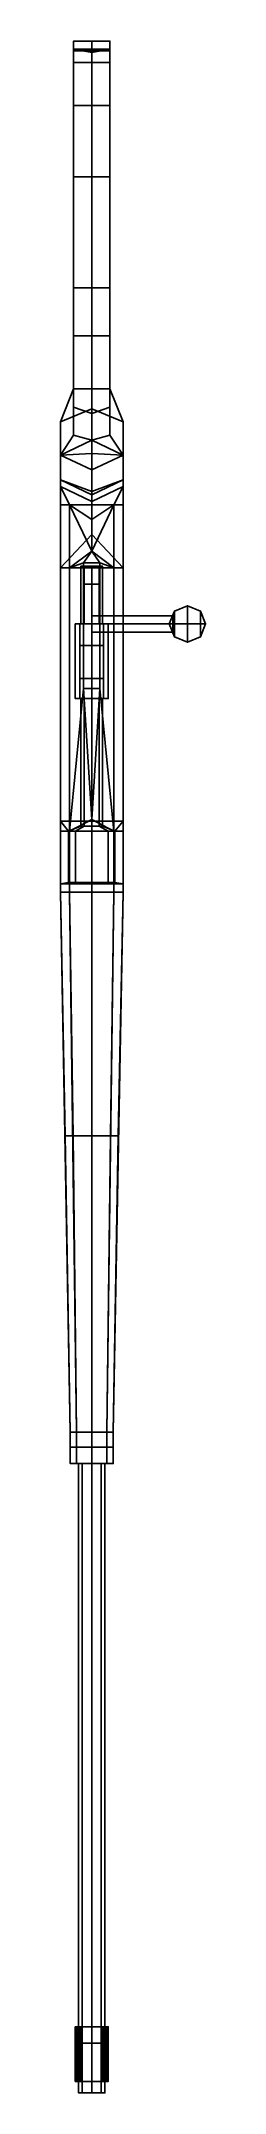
# Model space of a CAD drawing. Extents: x -0.2 to 0.7, y -12.5 to -0.1.
import ezdxf

# ---------------------------------------------------------------- set-up
doc = ezdxf.new("R2010")
doc.units = 0
doc.layers.add('PARTISAN_RIFLE', color=7, linetype='CONTINUOUS')

msp = doc.modelspace()

# ---------------------------------------------------------------- linework, layer by layer
at = {"layer": 'PARTISAN_RIFLE'}
for points in [[(-0.11, -0.14, -1.6), (-0.11, -0.22, -1.6), (-0.11, -0.15, -0.47), (-0.11, -0.09, -1.01)], [(-0.11, -0.09, -1.01), (-0.11, -0.15, -0.47), (-0.11, -0.15, -0.47), (-0.11, -0.09, -0.53)], [(-0.11, -0.09, -0.53), (-0.11, -0.15, -0.47), (0, -0.15, -0.38), (0, -0.09, -0.42)], [(0.11, -0.14, -1.6), (-0.11, -0.14, -1.6), (-0.11, -0.09, -1.01), (0.11, -0.09, -1.01)], [(0.11, -0.09, -1.01), (-0.11, -0.09, -1.01), (-0.11, -0.09, -0.53), (0.11, -0.09, -0.53)], [(0, -0.09, -0.42), (0, -0.15, -0.38), (0.11, -0.15, -0.47), (0.11, -0.09, -0.53)], [(0.11, -0.22, -1.6), (0.11, -0.14, -1.6), (0.11, -0.09, -1.01), (0.11, -0.15, -0.47)], [(0.11, -0.15, -0.47), (0.11, -0.09, -1.01), (0.11, -0.09, -0.53), (0.11, -0.15, -0.47)], [(0, -0.16, -1.72), (0, -0.22, -1.72), (-0.11, -0.22, -1.6), (-0.11, -0.14, -1.6)], [(0, -0.16, -1.72), (-0.11, -0.14, -1.6), (-0.11, -0.14, -1.6), (0.11, -0.14, -1.6)], [(-0.11, -0.22, -1.6), (-0.11, -0.91, -1.39), (-0.11, -0.48, -0.41), (-0.11, -0.15, -0.47)], [(-0.11, -0.15, -0.47), (-0.11, -0.48, -0.41), (0, -0.48, -0.32), (0, -0.15, -0.38)], [(0, -0.22, -1.72), (0, -0.91, -1.51), (-0.11, -0.91, -1.39), (-0.11, -0.22, -1.6)], [(0, -0.22, -1.72), (0, -0.16, -1.72), (0.11, -0.14, -1.6), (0.11, -0.22, -1.6)], [(0, -0.15, -0.38), (0, -0.48, -0.32), (0.11, -0.48, -0.41), (0.11, -0.15, -0.47)], [(0, -0.91, -1.51), (0, -0.22, -1.72), (0.11, -0.22, -1.6), (0.11, -0.91, -1.39)], [(0.11, -0.91, -1.39), (0.11, -0.22, -1.6), (0.11, -0.15, -0.47), (0.11, -0.48, -0.41)], [(-0.11, -0.91, -1.39), (-0.11, -1.87, -1.13), (-0.11, -1.58, -0.34), (-0.11, -0.48, -0.41)], [(-0.11, -0.48, -0.41), (-0.11, -1.58, -0.34), (0, -1.58, -0.27), (0, -0.48, -0.32)], [(0, -0.48, -0.32), (0, -1.58, -0.27), (0.11, -1.58, -0.34), (0.11, -0.48, -0.41)], [(0.11, -1.87, -1.13), (0.11, -0.91, -1.39), (0.11, -0.48, -0.41), (0.11, -1.58, -0.34)], [(0, -0.91, -1.51), (0, -1.87, -1.22), (-0.11, -1.87, -1.13), (-0.11, -0.91, -1.39)], [(0, -1.87, -1.22), (0, -0.91, -1.51), (0.11, -0.91, -1.39), (0.11, -1.87, -1.13)], [(-0.11, -1.87, -1.13), (-0.11, -2.19, -1.09), (-0.11, -2.3, -0.34), (-0.11, -1.58, -0.34)], [(-0.11, -1.58, -0.34), (-0.11, -2.3, -0.34), (0, -2.34, -0.27), (0, -1.58, -0.27)], [(0, -1.58, -0.27), (0, -2.34, -0.27), (0.11, -2.3, -0.34), (0.11, -1.58, -0.34)], [(0.11, -2.19, -1.09), (0.11, -1.87, -1.13), (0.11, -1.58, -0.34), (0.11, -2.3, -0.34)], [(0, -1.87, -1.22), (0, -2.19, -1.17), (-0.11, -2.19, -1.09), (-0.11, -1.87, -1.13)], [(0, -2.19, -1.17), (0, -1.87, -1.22), (0.11, -1.87, -1.13), (0.11, -2.19, -1.09)], [(-0.11, -2.19, -1.09), (-0.19, -2.39, -1.3), (-0.19, -2.39, -1.01), (-0.11, -2.19, -1.09)], [(-0.11, -2.19, -1.09), (-0.19, -2.39, -1.01), (-0.19, -2.59, -0.55), (-0.11, -2.47, -0.44)], [(0, -2.19, -1.17), (0, -2.31, -1.3), (-0.19, -2.39, -1.3), (-0.11, -2.19, -1.09)], [(-0.11, -2.19, -1.09), (-0.11, -2.19, -1.09), (-0.11, -2.47, -0.44), (-0.11, -2.3, -0.34)], [(0, -2.31, -1.3), (0, -2.19, -1.17), (0.11, -2.19, -1.09), (0.19, -2.39, -1.3)], [(0.11, -2.19, -1.09), (0.11, -2.19, -1.09), (0.11, -2.3, -0.34), (0.11, -2.47, -0.44)], [(0.19, -2.39, -1.3), (0.11, -2.19, -1.09), (0.11, -2.19, -1.09), (0.19, -2.39, -1.01)], [(0.19, -2.39, -1.01), (0.11, -2.19, -1.09), (0.11, -2.47, -0.44), (0.19, -2.59, -0.55)], [(0, -2.31, -1.3), (0, -2.81, -1.3), (-0.19, -2.74, -1.32), (-0.19, -2.39, -1.3)], [(-0.11, -2.3, -0.34), (-0.11, -2.47, -0.44), (0, -2.5, -0.42), (0, -2.34, -0.27)], [(0, -2.34, -0.27), (0, -2.5, -0.42), (0.11, -2.47, -0.44), (0.11, -2.3, -0.34)], [(0.19, -2.39, -1.3), (0.19, -2.74, -1.32), (0, -2.81, -1.3), (0, -2.31, -1.3)], [(-0.19, -2.39, -1.01), (-0.19, -2.74, -1.02), (-0.19, -2.78, -0.89), (-0.19, -2.59, -0.55)], [(-0.19, -2.39, -1.3), (-0.19, -2.74, -1.32), (-0.19, -2.74, -1.02), (-0.19, -2.39, -1.01)], [(-0.11, -2.47, -0.44), (-0.19, -2.59, -0.55), (-0.19, -2.59, -0.55), (0, -2.5, -0.42)], [(0.19, -2.59, -0.55), (0.11, -2.47, -0.44), (0, -2.5, -0.42), (0.19, -2.59, -0.55)], [(0.19, -2.74, -1.02), (0.19, -2.39, -1.01), (0.19, -2.59, -0.55), (0.19, -2.78, -0.89)], [(0.19, -2.74, -1.32), (0.19, -2.39, -1.3), (0.19, -2.39, -1.01), (0.19, -2.74, -1.02)], [(0, -2.5, -0.42), (-0.19, -2.59, -0.55), (-0.19, -2.59, -0.55), (0, -2.58, -0.42)], [(0, -2.58, -0.42), (-0.19, -2.59, -0.55), (-0.19, -2.59, -0.55), (0, -2.68, -0.37)], [(-0.19, -2.59, -0.55), (-0.19, -2.78, -0.89), (-0.19, -2.89, -0.57), (-0.19, -2.89, -0.34)], [(0, -2.68, -0.37), (-0.19, -2.59, -0.55), (-0.19, -2.89, -0.34), (0, -2.89, -0.22)], [(0.19, -2.59, -0.55), (0, -2.5, -0.42), (0, -2.58, -0.42), (0.19, -2.59, -0.55)], [(0.19, -2.59, -0.55), (0, -2.58, -0.42), (0, -2.68, -0.37), (0.19, -2.59, -0.55)], [(0.19, -2.59, -0.55), (0, -2.68, -0.37), (0, -2.89, -0.22), (0.19, -2.89, -0.34)], [(0.19, -2.78, -0.89), (0.19, -2.59, -0.55), (0.19, -2.89, -0.34), (0.19, -2.89, -0.57)], [(-0.19, -2.74, -1.02), (0, -2.83, -1.02), (0, -2.87, -0.89), (-0.19, -2.78, -0.89)], [(-0.19, -2.74, -1.32), (0, -2.81, -1.3), (0, -2.83, -1.02), (-0.19, -2.74, -1.02)], [(-0.19, -2.78, -0.89), (-0.19, -2.78, -0.89), (-0.134, -2.89, -0.704), (-0.19, -2.89, -0.57)], [(-0.19, -2.78, -0.89), (0, -2.87, -0.89), (0, -2.98, -0.74), (-0.134, -2.89, -0.704)], [(0, -2.83, -1.02), (0.19, -2.74, -1.02), (0.19, -2.78, -0.89), (0, -2.87, -0.89)], [(0, -2.81, -1.3), (0.19, -2.74, -1.32), (0.19, -2.74, -1.02), (0, -2.83, -1.02)], [(0, -2.87, -0.89), (0.19, -2.78, -0.89), (0.134, -2.89, -0.704), (0, -2.98, -0.74)], [(0.19, -2.78, -0.89), (0.19, -2.78, -0.89), (0.19, -2.89, -0.57), (0.134, -2.89, -0.704)], [(-0.19, -2.89, -0.34), (-0.19, -2.89, -0.57), (-0.19, -3.27, -0.34), (-0.19, -3.27, -0.06)], [(-0.19, -2.89, -0.57), (-0.134, -2.89, -0.704), (-0.134, -3.27, -0.474), (-0.19, -3.27, -0.34)], [(0, -2.89, -0.22), (-0.19, -2.89, -0.34), (-0.19, -3.27, -0.06), (0, -3.07, -0.13)], [(0, -2.98, -0.74), (0, -2.98, -0.74), (0, -3.17, -0.6), (-0.134, -2.89, -0.704)], [(-0.134, -2.89, -0.704), (-0.134, -2.89, -0.704), (0, -3.17, -0.6), (-0.134, -3.27, -0.474)], [(0.19, -2.89, -0.34), (0, -2.89, -0.22), (0, -3.07, -0.13), (0.19, -3.27, -0.06)], [(0, -2.98, -0.74), (0, -2.98, -0.74), (0.134, -2.89, -0.704), (0, -3.17, -0.6)], [(0.134, -2.89, -0.704), (0.134, -2.89, -0.704), (0.134, -3.27, -0.474), (0, -3.17, -0.6)], [(0.134, -2.89, -0.704), (0.19, -2.89, -0.57), (0.19, -3.27, -0.34), (0.134, -3.27, -0.474)], [(0.19, -2.89, -0.57), (0.19, -2.89, -0.34), (0.19, -3.27, -0.06), (0.19, -3.27, -0.34)], [(0, -3.07, -0.13), (0, -3.07, -0.13), (-0.19, -3.27, -0.06), (0.19, -3.27, -0.06)], [(0, -3.17, -0.6), (0, -3.17, -0.6), (-0.05, -3.24, -0.6), (-0.134, -3.27, -0.474)], [(0, -3.17, -0.6), (0, -3.17, -0.6), (0.05, -3.24, -0.6), (-0.05, -3.24, -0.6)], [(0, -3.17, -0.6), (0, -3.17, -0.6), (0.134, -3.27, -0.474), (0.05, -3.24, -0.6)], [(-0.19, -3.27, -0.06), (-0.19, -3.27, -0.34), (-0.19, -4.86, -0.26), (-0.19, -4.8, -0.06)], [(-0.19, -3.27, -0.34), (-0.134, -3.27, -0.474), (-0.134, -4.86, -0.394), (-0.19, -4.86, -0.26)], [(0.19, -3.27, -0.06), (-0.19, -3.27, -0.06), (-0.19, -4.8, -0.06), (0.19, -4.8, -0.06)], [(-0.134, -3.27, -0.474), (-0.05, -3.24, -0.6), (-0.05, -4, -0.54), (-0.134, -4.86, -0.394)], [(-0.046, -3.26, 0.066), (-0.065, -3.26, 0.02), (-0.065, -3.61, 0.02), (-0.046, -3.61, 0.066)], [(-0.065, -3.26, 0.02), (-0.046, -3.26, -0.026), (-0.046, -3.61, -0.026), (-0.065, -3.61, 0.02)], [(0, -3.26, 0.085), (-0.046, -3.26, -0.026), (-0.065, -3.26, 0.02), (-0.046, -3.26, 0.066)], [(0, -3.26, 0.085), (-0.046, -3.26, 0.066), (-0.046, -3.61, 0.066), (0, -3.61, 0.085)], [(-0.046, -3.26, -0.026), (0, -3.26, -0.045), (0, -3.61, -0.045), (-0.046, -3.61, -0.026)], [(0.046, -3.26, 0.066), (0, -3.26, -0.045), (-0.046, -3.26, -0.026), (0, -3.26, 0.085)], [(0.046, -3.26, 0.066), (0, -3.26, 0.085), (0, -3.61, 0.085), (0.046, -3.61, 0.066)], [(0, -3.26, -0.045), (0.046, -3.26, -0.026), (0.046, -3.61, -0.026), (0, -3.61, -0.045)], [(0.065, -3.26, 0.02), (0.046, -3.26, -0.026), (0, -3.26, -0.045), (0.046, -3.26, 0.066)], [(0.065, -3.26, 0.02), (0.046, -3.26, 0.066), (0.046, -3.61, 0.066), (0.065, -3.61, 0.02)], [(0.046, -3.26, -0.026), (0.065, -3.26, 0.02), (0.065, -3.61, 0.02), (0.046, -3.61, -0.026)], [(0.05, -3.24, -0.6), (0.134, -3.27, -0.474), (0.134, -4.86, -0.394), (0.05, -4, -0.54)], [(0.134, -3.27, -0.474), (0.19, -3.27, -0.34), (0.19, -4.86, -0.26), (0.134, -4.86, -0.394)], [(0.19, -3.27, -0.34), (0.19, -3.27, -0.06), (0.19, -4.8, -0.06), (0.19, -4.86, -0.26)], [(-0.05, -3.369, -0.59), (0.05, -3.369, -0.59), (0.05, -4, -0.54), (-0.05, -4, -0.54)], [(0.491, -3.61, 0.07), (0.491, -3.56, 0.02), (0, -3.56, 0.02), (0, -3.61, 0.07)], [(0.491, -3.56, 0.02), (0.491, -3.61, -0.03), (0, -3.61, -0.03), (0, -3.56, 0.02)], [(0.47, -3.61, 0.02), (0.502, -3.532, 0.02), (0.502, -3.61, -0.058), (0.47, -3.61, 0.02)], [(0.47, -3.61, 0.02), (0.502, -3.61, 0.098), (0.502, -3.532, 0.02), (0.47, -3.61, 0.02)], [(0.502, -3.532, 0.02), (0.58, -3.5, 0.02), (0.58, -3.61, -0.09), (0.502, -3.61, -0.058)], [(0.502, -3.61, 0.098), (0.58, -3.61, 0.13), (0.58, -3.5, 0.02), (0.502, -3.532, 0.02)], [(0.58, -3.5, 0.02), (0.658, -3.532, 0.02), (0.658, -3.61, -0.058), (0.58, -3.61, -0.09)], [(0.58, -3.61, 0.13), (0.658, -3.61, 0.098), (0.658, -3.532, 0.02), (0.58, -3.5, 0.02)], [(0.658, -3.532, 0.02), (0.69, -3.61, 0.02), (0.69, -3.61, 0.02), (0.658, -3.61, -0.058)], [(0.658, -3.61, 0.098), (0.69, -3.61, 0.02), (0.69, -3.61, 0.02), (0.658, -3.532, 0.02)], [(-0.071, -3.61, 0.091), (-0.1, -3.61, 0.02), (-0.1, -4.06, 0.02), (-0.071, -4.06, 0.091)], [(-0.1, -3.61, 0.02), (-0.071, -3.61, -0.051), (-0.071, -4.06, -0.051), (-0.1, -4.06, 0.02)], [(-0.046, -3.61, 0.066), (-0.065, -3.61, 0.02), (-0.1, -3.61, 0.02), (-0.071, -3.61, 0.091)], [(-0.065, -3.61, 0.02), (-0.046, -3.61, -0.026), (-0.071, -3.61, -0.051), (-0.1, -3.61, 0.02)], [(0, -3.61, 0.12), (-0.071, -3.61, 0.091), (-0.071, -3.74, 0.091), (0, -3.74, 0.12)], [(-0.071, -3.61, -0.051), (0, -3.61, -0.08), (0, -4.06, -0.08), (-0.071, -4.06, -0.051)], [(0, -3.61, 0.085), (-0.046, -3.61, 0.066), (-0.071, -3.61, 0.091), (0, -3.61, 0.12)], [(-0.046, -3.61, -0.026), (0, -3.61, -0.045), (0, -3.61, -0.08), (-0.071, -3.61, -0.051)], [(0.071, -3.61, 0.091), (0, -3.61, 0.12), (0, -3.74, 0.12), (0.071, -3.74, 0.091)], [(0, -3.61, -0.08), (0.071, -3.61, -0.051), (0.071, -4.06, -0.051), (0, -4.06, -0.08)], [(0.491, -3.66, 0.02), (0.491, -3.61, 0.07), (0, -3.61, 0.07), (0, -3.66, 0.02)], [(0.491, -3.61, -0.03), (0.491, -3.66, 0.02), (0, -3.66, 0.02), (0, -3.61, -0.03)], [(0, -3.61, -0.045), (0.046, -3.61, -0.026), (0.071, -3.61, -0.051), (0, -3.61, -0.08)], [(0.046, -3.61, 0.066), (0, -3.61, 0.085), (0, -3.61, 0.12), (0.071, -3.61, 0.091)], [(0.046, -3.61, -0.026), (0.065, -3.61, 0.02), (0.1, -3.61, 0.02), (0.071, -3.61, -0.051)], [(0.065, -3.61, 0.02), (0.046, -3.61, 0.066), (0.071, -3.61, 0.091), (0.1, -3.61, 0.02)], [(0.1, -3.61, 0.02), (0.071, -3.61, 0.091), (0.071, -4.06, 0.091), (0.1, -4.06, 0.02)], [(0.071, -3.61, -0.051), (0.1, -3.61, 0.02), (0.1, -4.06, 0.02), (0.071, -4.06, -0.051)], [(0.47, -3.61, 0.02), (0.502, -3.61, -0.058), (0.502, -3.688, 0.02), (0.47, -3.61, 0.02)], [(0.47, -3.61, 0.02), (0.502, -3.688, 0.02), (0.502, -3.61, 0.098), (0.47, -3.61, 0.02)], [(0.502, -3.61, -0.058), (0.58, -3.61, -0.09), (0.58, -3.72, 0.02), (0.502, -3.688, 0.02)], [(0.502, -3.688, 0.02), (0.58, -3.72, 0.02), (0.58, -3.61, 0.13), (0.502, -3.61, 0.098)], [(0.58, -3.61, -0.09), (0.658, -3.61, -0.058), (0.658, -3.688, 0.02), (0.58, -3.72, 0.02)], [(0.58, -3.72, 0.02), (0.658, -3.688, 0.02), (0.658, -3.61, 0.098), (0.58, -3.61, 0.13)], [(0.658, -3.61, -0.058), (0.69, -3.61, 0.02), (0.69, -3.61, 0.02), (0.658, -3.688, 0.02)], [(0.658, -3.688, 0.02), (0.69, -3.61, 0.02), (0.69, -3.61, 0.02), (0.658, -3.61, 0.098)], [(-0.071, -3.74, 0.37), (-0.071, -3.74, 0.091), (-0.071, -3.94, 0.091), (-0.071, -3.94, 0.37)], [(0.071, -3.74, 0.37), (-0.071, -3.74, 0.37), (-0.071, -3.94, 0.37), (0.071, -3.94, 0.37)], [(0.071, -3.74, 0.091), (0, -3.74, 0.12), (-0.071, -3.74, 0.37), (0.071, -3.74, 0.37)], [(0, -3.74, 0.12), (0, -3.74, 0.12), (-0.071, -3.74, 0.091), (-0.071, -3.74, 0.37)], [(0.071, -3.74, 0.091), (0.071, -3.74, 0.37), (0.071, -3.94, 0.37), (0.071, -3.94, 0.091)], [(0.071, -3.94, 0.091), (0.071, -3.94, 0.37), (-0.071, -3.94, 0.37), (0, -3.94, 0.12)], [(-0.071, -3.94, 0.37), (-0.071, -3.94, 0.091), (0, -3.94, 0.12), (-0.071, -3.94, 0.37)], [(0, -3.94, 0.12), (-0.071, -3.94, 0.091), (-0.071, -4.06, 0.091), (0, -4.06, 0.12)], [(0.071, -3.94, 0.091), (0, -3.94, 0.12), (0, -4.06, 0.12), (0.071, -4.06, 0.091)], [(-0.134, -4.86, -0.394), (-0.05, -4, -0.54), (0, -4.79, -0.48)], [(-0.071, -4.06, 0.091), (-0.1, -4.06, 0.02), (-0.065, -4.06, 0.02), (-0.046, -4.06, 0.066)], [(-0.1, -4.06, 0.02), (-0.071, -4.06, -0.051), (-0.046, -4.06, -0.026), (-0.065, -4.06, 0.02)], [(0, -4.06, 0.12), (-0.071, -4.06, 0.091), (-0.046, -4.06, 0.066), (0, -4.06, 0.085)], [(-0.071, -4.06, -0.051), (0, -4.06, -0.08), (0, -4.06, -0.045), (-0.046, -4.06, -0.026)], [(-0.046, -4.06, 0.066), (-0.065, -4.06, 0.02), (-0.065, -4.83, 0.02), (-0.046, -4.83, 0.066)], [(-0.065, -4.06, 0.02), (-0.046, -4.06, -0.026), (-0.046, -4.83, -0.026), (-0.065, -4.83, 0.02)], [(-0.05, -4, -0.54), (0.05, -4, -0.54), (0, -4.79, -0.48)], [(0, -4.06, 0.085), (-0.046, -4.06, 0.066), (-0.046, -4.83, 0.066), (0, -4.83, 0.085)], [(-0.046, -4.06, -0.026), (0, -4.06, -0.045), (0, -4.83, -0.045), (-0.046, -4.83, -0.026)], [(0.05, -4, -0.54), (0.134, -4.86, -0.394), (0, -4.79, -0.48)], [(0.046, -4.06, 0.066), (0, -4.06, 0.085), (0, -4.83, 0.085), (0.046, -4.83, 0.066)], [(0, -4.06, -0.045), (0.046, -4.06, -0.026), (0.046, -4.83, -0.026), (0, -4.83, -0.045)], [(0, -4.06, -0.08), (0.071, -4.06, -0.051), (0.046, -4.06, -0.026), (0, -4.06, -0.045)], [(0.071, -4.06, 0.091), (0, -4.06, 0.12), (0, -4.06, 0.085), (0.046, -4.06, 0.066)], [(0.065, -4.06, 0.02), (0.046, -4.06, 0.066), (0.046, -4.83, 0.066), (0.065, -4.83, 0.02)], [(0.046, -4.06, -0.026), (0.065, -4.06, 0.02), (0.065, -4.83, 0.02), (0.046, -4.83, -0.026)], [(0.071, -4.06, -0.051), (0.1, -4.06, 0.02), (0.065, -4.06, 0.02), (0.046, -4.06, -0.026)], [(0.1, -4.06, 0.02), (0.071, -4.06, 0.091), (0.046, -4.06, 0.066), (0.065, -4.06, 0.02)], [(-0.19, -4.8, -0.06), (-0.19, -4.86, -0.26), (-0.19, -4.86, -0.26), (-0.19, -4.86, 0.02)], [(-0.19, -4.8, -0.06), (-0.19, -4.8, -0.06), (-0.19, -4.86, 0.02), (-0.14, -4.86, 0.02)], [(0.19, -4.8, -0.06), (-0.19, -4.8, -0.06), (-0.14, -4.86, 0.02), (0.14, -4.86, 0.02)], [(-0.046, -4.83, 0.066), (-0.065, -4.83, 0.02), (-0.14, -4.86, 0.02), (-0.099, -4.86, 0.119)], [(0, -4.79, -0.48), (0, -4.79, -0.48), (0, -4.86, -0.45), (-0.134, -4.86, -0.394)], [(0, -4.83, 0.085), (-0.046, -4.83, 0.066), (-0.099, -4.86, 0.119), (0, -4.86, 0.16)], [(0, -4.79, -0.48), (0, -4.79, -0.48), (0.134, -4.86, -0.394), (0, -4.86, -0.45)], [(0.046, -4.83, 0.066), (0, -4.83, 0.085), (0, -4.86, 0.16), (0.099, -4.86, 0.119)], [(0.065, -4.83, 0.02), (0.046, -4.83, 0.066), (0.099, -4.86, 0.119), (0.14, -4.86, 0.02)], [(0.19, -4.8, -0.06), (0.19, -4.8, -0.06), (0.14, -4.86, 0.02), (0.19, -4.86, 0.02)], [(0.19, -4.86, -0.26), (0.19, -4.8, -0.06), (0.19, -4.86, 0.02), (0.19, -4.86, -0.26)], [(-0.19, -4.86, -0.26), (-0.134, -4.86, -0.394), (-0.134, -5.23, -0.364), (-0.19, -5.23, -0.23)], [(-0.19, -4.86, 0.02), (-0.19, -4.86, -0.26), (-0.19, -5.23, -0.23), (-0.19, -5.23, 0.02)], [(-0.14, -4.86, 0.02), (-0.19, -4.86, 0.02), (-0.19, -5.18, 0.02), (-0.14, -5.17, 0.02)], [(-0.099, -4.86, 0.119), (-0.14, -4.86, 0.02), (-0.14, -5.17, 0.02), (-0.099, -5.17, 0.119)], [(-0.134, -4.86, -0.394), (0, -4.86, -0.45), (0, -5.23, -0.42), (-0.134, -5.23, -0.364)], [(0, -4.86, 0.16), (-0.099, -4.86, 0.119), (-0.099, -5.17, 0.119), (0, -5.17, 0.16)], [(0, -4.86, -0.45), (0.134, -4.86, -0.394), (0.134, -5.23, -0.364), (0, -5.23, -0.42)], [(0.099, -4.86, 0.119), (0, -4.86, 0.16), (0, -5.17, 0.16), (0.099, -5.17, 0.119)], [(0.14, -4.86, 0.02), (0.099, -4.86, 0.119), (0.099, -5.17, 0.119), (0.14, -5.17, 0.02)], [(0.134, -4.86, -0.394), (0.19, -4.86, -0.26), (0.19, -5.23, -0.23), (0.134, -5.23, -0.364)], [(0.19, -4.86, 0.02), (0.14, -4.86, 0.02), (0.14, -5.17, 0.02), (0.19, -5.18, 0.02)], [(0.19, -4.86, -0.26), (0.19, -4.86, 0.02), (0.19, -5.23, 0.02), (0.19, -5.23, -0.23)], [(-0.099, -5.17, 0.119), (-0.14, -5.17, 0.02), (-0.19, -5.18, 0.02), (-0.134, -5.18, 0.154)], [(-0.134, -5.18, 0.154), (-0.19, -5.18, 0.02), (-0.19, -5.23, 0.02), (-0.134, -5.23, 0.154)], [(0, -5.17, 0.16), (-0.099, -5.17, 0.119), (-0.134, -5.18, 0.154), (0, -5.18, 0.21)], [(0, -5.18, 0.21), (-0.134, -5.18, 0.154), (-0.134, -5.23, 0.154), (0, -5.23, 0.21)], [(0.099, -5.17, 0.119), (0, -5.17, 0.16), (0, -5.18, 0.21), (0.134, -5.18, 0.154)], [(0.134, -5.18, 0.154), (0, -5.18, 0.21), (0, -5.23, 0.21), (0.134, -5.23, 0.154)], [(0.14, -5.17, 0.02), (0.099, -5.17, 0.119), (0.134, -5.18, 0.154), (0.19, -5.18, 0.02)], [(0.19, -5.18, 0.02), (0.134, -5.18, 0.154), (0.134, -5.23, 0.154), (0.19, -5.23, 0.02)], [(-0.134, -5.23, 0.154), (-0.19, -5.23, 0.02), (-0.13, -8.49, 0.03), (-0.092, -8.49, 0.122)], [(-0.19, -5.23, -0.23), (-0.134, -5.23, -0.364), (-0.113, -6.7, -0.313), (-0.16, -6.7, -0.2)], [(-0.19, -5.23, 0.02), (-0.19, -5.23, 0.02), (-0.16, -6.7, -0.2), (-0.13, -8.49, 0.03)], [(-0.19, -5.23, 0.02), (-0.19, -5.23, -0.23), (-0.16, -6.7, -0.2)], [(0, -5.23, 0.21), (-0.134, -5.23, 0.154), (-0.092, -8.49, 0.122), (0, -8.49, 0.16)], [(-0.134, -5.23, -0.364), (0, -5.23, -0.42), (0, -6.7, -0.36), (-0.113, -6.7, -0.313)], [(0.134, -5.23, 0.154), (0, -5.23, 0.21), (0, -8.49, 0.16), (0.092, -8.49, 0.122)], [(0, -5.23, -0.42), (0.134, -5.23, -0.364), (0.113, -6.7, -0.313), (0, -6.7, -0.36)], [(0.19, -5.23, 0.02), (0.134, -5.23, 0.154), (0.092, -8.49, 0.122), (0.13, -8.49, 0.03)], [(0.134, -5.23, -0.364), (0.19, -5.23, -0.23), (0.16, -6.7, -0.2), (0.113, -6.7, -0.313)], [(0.19, -5.23, 0.02), (0.19, -5.23, 0.02), (0.13, -8.49, 0.03), (0.16, -6.7, -0.2)], [(0.19, -5.23, -0.23), (0.19, -5.23, 0.02), (0.16, -6.7, -0.2)], [(-0.16, -6.7, -0.2), (-0.113, -6.7, -0.313), (-0.092, -8.49, -0.262), (-0.13, -8.49, -0.17)], [(-0.16, -6.7, -0.2), (-0.16, -6.7, -0.2), (-0.13, -8.49, -0.17), (-0.13, -8.49, 0.03)], [(-0.113, -6.7, -0.313), (0, -6.7, -0.36), (0, -8.49, -0.3), (-0.092, -8.49, -0.262)], [(0, -6.7, -0.36), (0.113, -6.7, -0.313), (0.092, -8.49, -0.262), (0, -8.49, -0.3)], [(0.113, -6.7, -0.313), (0.16, -6.7, -0.2), (0.13, -8.49, -0.17), (0.092, -8.49, -0.262)], [(0.16, -6.7, -0.2), (0.16, -6.7, -0.2), (0.13, -8.49, 0.03), (0.13, -8.49, -0.17)], [(-0.13, -8.49, -0.17), (-0.092, -8.49, -0.262), (-0.092, -8.68, -0.262), (-0.13, -8.68, -0.17)], [(-0.092, -8.49, 0.122), (-0.13, -8.49, 0.03), (-0.13, -8.58, 0.03), (-0.092, -8.58, 0.122)], [(-0.13, -8.49, 0.03), (-0.13, -8.49, -0.17), (-0.13, -8.68, -0.17), (-0.13, -8.58, 0.03)], [(-0.092, -8.49, -0.262), (0, -8.49, -0.3), (0, -8.68, -0.3), (-0.092, -8.68, -0.262)], [(0, -8.49, 0.16), (-0.092, -8.49, 0.122), (-0.092, -8.58, 0.122), (0, -8.58, 0.16)], [(0, -8.49, -0.3), (0.092, -8.49, -0.262), (0.092, -8.68, -0.262), (0, -8.68, -0.3)], [(0.092, -8.49, 0.122), (0, -8.49, 0.16), (0, -8.58, 0.16), (0.092, -8.58, 0.122)], [(0.092, -8.49, -0.262), (0.13, -8.49, -0.17), (0.13, -8.68, -0.17), (0.092, -8.68, -0.262)], [(0.13, -8.49, 0.03), (0.092, -8.49, 0.122), (0.092, -8.58, 0.122), (0.13, -8.58, 0.03)], [(0.13, -8.49, -0.17), (0.13, -8.49, 0.03), (0.13, -8.58, 0.03), (0.13, -8.68, -0.17)], [(-0.092, -8.58, 0.122), (-0.13, -8.58, 0.03), (-0.13, -8.68, 0.03), (-0.092, -8.68, 0.122)], [(-0.13, -8.58, 0.03), (-0.13, -8.68, -0.17), (-0.13, -8.68, -0.17), (-0.13, -8.68, 0.03)], [(0, -8.58, 0.16), (-0.092, -8.58, 0.122), (-0.092, -8.68, 0.122), (0, -8.68, 0.16)], [(0.092, -8.58, 0.122), (0, -8.58, 0.16), (0, -8.68, 0.16), (0.092, -8.68, 0.122)], [(0.13, -8.58, 0.03), (0.092, -8.58, 0.122), (0.092, -8.68, 0.122), (0.13, -8.68, 0.03)], [(0.13, -8.68, -0.17), (0.13, -8.58, 0.03), (0.13, -8.68, 0.03), (0.13, -8.68, -0.17)], [(-0.092, -8.68, 0.122), (-0.13, -8.68, 0.03), (-0.08, -8.68, 0.03), (-0.057, -8.68, 0.087)], [(-0.13, -8.68, 0.03), (-0.13, -8.68, -0.17), (-0.057, -8.68, -0.027), (-0.08, -8.68, 0.03)], [(-0.13, -8.68, -0.17), (-0.092, -8.68, -0.262), (0, -8.68, -0.05), (-0.057, -8.68, -0.027)], [(0, -8.68, 0.16), (-0.092, -8.68, 0.122), (-0.057, -8.68, 0.087), (0, -8.68, 0.11)], [(0, -8.68, -0.3), (0.092, -8.68, -0.262), (0, -8.68, -0.05), (-0.092, -8.68, -0.262)], [(-0.057, -8.68, 0.087), (-0.08, -8.68, 0.03), (-0.08, -12.48, 0.03), (-0.057, -12.48, 0.087)], [(-0.08, -8.68, 0.03), (-0.057, -8.68, -0.027), (-0.057, -12.48, -0.027), (-0.08, -12.48, 0.03)], [(0, -8.68, 0.11), (-0.057, -8.68, 0.087), (-0.057, -12.48, 0.087), (0, -12.48, 0.11)], [(-0.057, -8.68, -0.027), (0, -8.68, -0.05), (0, -12.48, -0.05), (-0.057, -12.48, -0.027)], [(0.057, -8.68, 0.087), (0, -8.68, 0.11), (0, -12.48, 0.11), (0.057, -12.48, 0.087)], [(0, -8.68, -0.05), (0.057, -8.68, -0.027), (0.057, -12.48, -0.027), (0, -12.48, -0.05)], [(0.092, -8.68, 0.122), (0, -8.68, 0.16), (0, -8.68, 0.11), (0.057, -8.68, 0.087)], [(0.092, -8.68, -0.262), (0.13, -8.68, -0.17), (0.057, -8.68, -0.027), (0, -8.68, -0.05)], [(0.08, -8.68, 0.03), (0.057, -8.68, 0.087), (0.057, -12.48, 0.087), (0.08, -12.48, 0.03)], [(0.057, -8.68, -0.027), (0.08, -8.68, 0.03), (0.08, -12.48, 0.03), (0.057, -12.48, -0.027)], [(0.13, -8.68, 0.03), (0.092, -8.68, 0.122), (0.057, -8.68, 0.087), (0.08, -8.68, 0.03)], [(0.13, -8.68, -0.17), (0.13, -8.68, 0.03), (0.08, -8.68, 0.03), (0.057, -8.68, -0.027)], [(-0.071, -12.08, 0.331), (-0.1, -12.08, 0.26), (-0.1, -12.41, 0.26), (-0.071, -12.41, 0.331)], [(-0.1, -12.08, 0.26), (-0.071, -12.08, 0.189), (-0.071, -12.41, 0.189), (-0.1, -12.41, 0.26)], [(-0.064, -12.08, 0.324), (-0.09, -12.08, 0.26), (-0.1, -12.08, 0.26), (-0.071, -12.08, 0.331)], [(-0.09, -12.08, 0.26), (-0.064, -12.08, 0.196), (-0.071, -12.08, 0.189), (-0.1, -12.08, 0.26)], [(-0.09, -12.08, 0.26), (-0.064, -12.08, 0.324), (-0.064, -12.41, 0.324), (-0.09, -12.41, 0.26)], [(-0.064, -12.08, 0.196), (-0.09, -12.08, 0.26), (-0.09, -12.41, 0.26), (-0.064, -12.41, 0.196)], [(0, -12.08, 0.36), (-0.071, -12.08, 0.331), (-0.071, -12.41, 0.331), (0, -12.41, 0.36)], [(-0.071, -12.08, 0.189), (0, -12.08, 0.16), (0, -12.18, 0.16), (-0.071, -12.18, 0.189)], [(0, -12.08, 0.35), (-0.064, -12.08, 0.324), (-0.071, -12.08, 0.331), (0, -12.08, 0.36)], [(-0.064, -12.08, 0.196), (0, -12.08, 0.17), (0, -12.08, 0.16), (-0.071, -12.08, 0.189)], [(-0.064, -12.08, 0.324), (0, -12.08, 0.35), (0, -12.41, 0.35), (-0.064, -12.41, 0.324)], [(0, -12.08, 0.17), (-0.064, -12.08, 0.196), (-0.064, -12.41, 0.196), (0, -12.41, 0.17)], [(0.071, -12.08, 0.331), (0, -12.08, 0.36), (0, -12.41, 0.36), (0.071, -12.41, 0.331)], [(0, -12.08, 0.16), (0.071, -12.08, 0.189), (0.071, -12.18, 0.189), (0, -12.18, 0.16)], [(0, -12.08, 0.35), (0.064, -12.08, 0.324), (0.064, -12.41, 0.324), (0, -12.41, 0.35)], [(0.064, -12.08, 0.196), (0, -12.08, 0.17), (0, -12.41, 0.17), (0.064, -12.41, 0.196)], [(0, -12.08, 0.17), (0.064, -12.08, 0.196), (0.071, -12.08, 0.189), (0, -12.08, 0.16)], [(0.064, -12.08, 0.324), (0, -12.08, 0.35), (0, -12.08, 0.36), (0.071, -12.08, 0.331)], [(0.064, -12.08, 0.324), (0.09, -12.08, 0.26), (0.09, -12.41, 0.26), (0.064, -12.41, 0.324)], [(0.09, -12.08, 0.26), (0.064, -12.08, 0.196), (0.064, -12.41, 0.196), (0.09, -12.41, 0.26)], [(0.064, -12.08, 0.196), (0.09, -12.08, 0.26), (0.1, -12.08, 0.26), (0.071, -12.08, 0.189)], [(0.09, -12.08, 0.26), (0.064, -12.08, 0.324), (0.071, -12.08, 0.331), (0.1, -12.08, 0.26)], [(0.1, -12.08, 0.26), (0.071, -12.08, 0.331), (0.071, -12.41, 0.331), (0.1, -12.41, 0.26)], [(0.071, -12.08, 0.189), (0.1, -12.08, 0.26), (0.1, -12.41, 0.26), (0.071, -12.41, 0.189)], [(-0.071, -12.18, 0.189), (-0.071, -12.18, 0.052), (-0.071, -12.41, 0.052), (-0.071, -12.41, 0.189)], [(-0.057, -12.18, 0.087), (-0.057, -12.18, 0.087), (-0.071, -12.18, 0.052), (-0.071, -12.18, 0.189)], [(-0.057, -12.18, 0.087), (-0.071, -12.18, 0.189), (0, -12.18, 0.16), (0, -12.18, 0.11)], [(0, -12.18, 0.11), (0, -12.18, 0.16), (0.071, -12.18, 0.189), (0.057, -12.18, 0.087)], [(0.057, -12.18, 0.087), (0.071, -12.18, 0.189), (0.071, -12.18, 0.189), (0.071, -12.18, 0.052)], [(0.071, -12.18, 0.052), (0.071, -12.18, 0.189), (0.071, -12.41, 0.189), (0.071, -12.41, 0.052)], [(-0.071, -12.41, 0.331), (-0.1, -12.41, 0.26), (-0.09, -12.41, 0.26), (-0.064, -12.41, 0.324)], [(-0.1, -12.41, 0.26), (-0.071, -12.41, 0.189), (-0.064, -12.41, 0.196), (-0.09, -12.41, 0.26)], [(0.057, -12.48, 0.087), (-0.08, -12.48, 0.03), (-0.057, -12.48, -0.027), (0.08, -12.48, 0.03)], [(0, -12.48, 0.11), (-0.057, -12.48, 0.087), (-0.08, -12.48, 0.03), (0.057, -12.48, 0.087)], [(-0.071, -12.41, 0.189), (-0.071, -12.41, 0.052), (-0.057, -12.41, 0.087)], [(-0.071, -12.41, 0.189), (-0.057, -12.41, 0.087), (0, -12.41, 0.11), (0, -12.41, 0.16)], [(0, -12.41, 0.36), (-0.071, -12.41, 0.331), (-0.064, -12.41, 0.324), (0, -12.41, 0.35)], [(-0.071, -12.41, 0.189), (0, -12.41, 0.16), (0, -12.41, 0.17), (-0.064, -12.41, 0.196)], [(0.08, -12.48, 0.03), (-0.057, -12.48, -0.027), (0, -12.48, -0.05), (0.057, -12.48, -0.027)], [(0, -12.41, 0.16), (0, -12.41, 0.11), (0.057, -12.41, 0.087), (0.071, -12.41, 0.189)], [(0, -12.41, 0.16), (0.071, -12.41, 0.189), (0.064, -12.41, 0.196), (0, -12.41, 0.17)], [(0.071, -12.41, 0.331), (0, -12.41, 0.36), (0, -12.41, 0.35), (0.064, -12.41, 0.324)], [(0.057, -12.41, 0.087), (0.057, -12.41, 0.087), (0.071, -12.41, 0.052), (0.071, -12.41, 0.189)], [(0.071, -12.41, 0.189), (0.1, -12.41, 0.26), (0.09, -12.41, 0.26), (0.064, -12.41, 0.196)], [(0.1, -12.41, 0.26), (0.071, -12.41, 0.331), (0.064, -12.41, 0.324), (0.09, -12.41, 0.26)]]:
    msp.add_3dface(points, dxfattribs=at)

doc.saveas('drawing.dxf')
